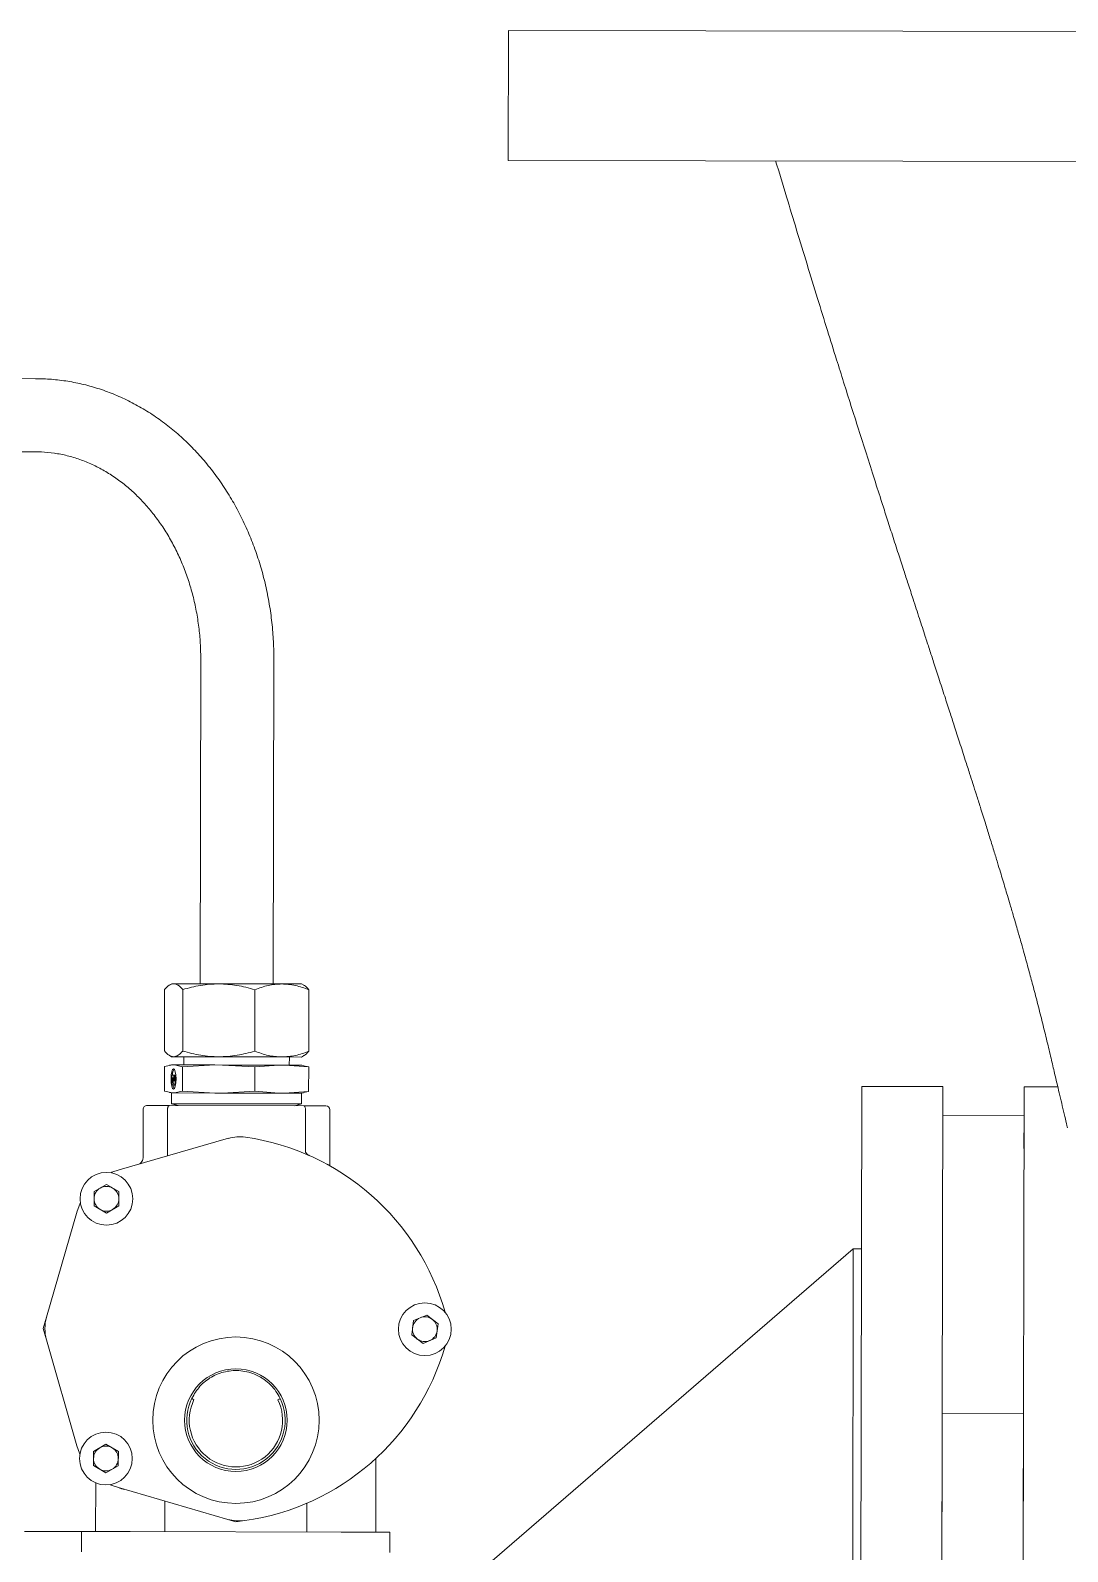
# Model space of a CAD drawing. Extents: x 766778 to 845620, y 133762 to 209800.
# Drawn here: x 788505.7 to 788761.2, y 190844.3 to 191219.1 of the extents above; entities that cross this region are included whole.
import ezdxf

# ---------------------------------------------------------------- set-up
doc = ezdxf.new("R2010")
doc.units = 0
doc.header["$MEASUREMENT"] = 0
doc.layers.get('0').update_dxf_attribs({"color": 1, "linetype": 'CONTINUOUS'})

# ---------------------------------------------------------------- blocks, each defined once
blk = doc.blocks.new('fifui')
at = {"color": 252, "linetype": 'Continuous', "lineweight": 5}
for p, q in [((405340.59, -7790.14), (405340.59, -7822.14)), ((405340.59, -7790.14), (405553.09, -7790.14)), ((405340.59, -7822.14), (405553.09, -7822.14)), ((405224.26, -7876.14), (405138.93, -7876.14)), ((405138.93, -7894.14), (405224.26, -7894.14)), ((405265.09, -7945.13), (405265.09, -8025.14)), ((405283.09, -8025.14), (405283.09, -7945.13)), ((405256.33, -8041.71), (405256.33, -8026.57)), ((405258.09, -8025.14), (405257.6, -8025.42)), ((405258.09, -8025.14), (405258.57, -8025.14)), ((405258.57, -8025.14), (405269.69, -8025.14)), ((405260.81, -8041.71), (405260.81, -8026.57)), ((405269.69, -8025.14), (405285.21, -8025.14)), ((405278.57, -8026.57), (405278.57, -8041.71)), ((405285.21, -8025.14), (405290.09, -8025.14)), ((405290.59, -8025.42), (405290.09, -8025.14)), ((405291.86, -8041.71), (405291.86, -8026.57)), ((405256.33, -8045.57), (405258.33, -8045.14)), ((405256.33, -8045.57), (405256.33, -8051.61)), ((405257.6, -8042.85), (405258.09, -8043.14)), ((405258.06, -8045.14), (405257.6, -8045.22)), ((405258.06, -8045.14), (405258.33, -8045.14)), ((405258.09, -8043.14), (405258.57, -8043.14)), ((405258.33, -8045.14), (405258.82, -8045.14)), ((405258.57, -8043.14), (405269.69, -8043.14)), ((405258.82, -8045.14), (405260.81, -8045.57)), ((405258.82, -8045.14), (405268.72, -8045.14)), ((405260.81, -8045.57), (405268.72, -8045.14)), ((405260.81, -8051.61), (405260.81, -8045.57)), ((405261.09, -8043.14), (405261.09, -8045.14)), ((405268.72, -8045.14), (405270.66, -8045.14)), ((405269.69, -8043.14), (405285.21, -8043.14)), ((405270.66, -8045.14), (405278.57, -8045.57)), ((405284.48, -8045.14), (405270.66, -8045.14)), ((405278.57, -8045.57), (405284.48, -8045.14)), ((405278.57, -8045.57), (405278.57, -8051.61)), ((405284.48, -8045.14), (405285.94, -8045.14)), ((405285.21, -8043.14), (405290.09, -8043.14)), ((405285.94, -8045.14), (405291.86, -8045.57)), ((405285.94, -8045.14), (405290.13, -8045.14)), ((405287.09, -8045.14), (405287.09, -8043.14)), ((405290.09, -8043.14), (405290.59, -8042.85)), ((405290.59, -8045.22), (405290.13, -8045.14)), ((405291.86, -8045.57), (405290.58, -8045.29)), ((405291.86, -8045.57), (405291.86, -8051.61)), ((405258.01, -8047.62), (405257.96, -8048.59)), ((405257.96, -8048.59), (405258.01, -8049.55)), ((405258.14, -8046.81), (405258.01, -8047.62)), ((405258.01, -8049.55), (405258.14, -8050.37)), ((405258.13, -8048.35), (405258.13, -8047.63)), ((405258.13, -8047.63), (405258.66, -8047.63)), ((405258.48, -8048.35), (405258.13, -8048.35)), ((405258.34, -8046.26), (405258.14, -8046.81)), ((405258.57, -8046.07), (405258.34, -8046.26)), ((405258.48, -8049.07), (405258.48, -8048.35)), ((405258.5, -8049.48), (405258.48, -8049.07)), ((405258.56, -8049.83), (405258.5, -8049.48)), ((405258.8, -8046.26), (405258.57, -8046.07)), ((405258.66, -8047.63), (405258.66, -8049.07)), ((405258.66, -8047.63), (405258.83, -8047.63)), ((405258.66, -8049.07), (405258.83, -8049.07)), ((405259, -8046.81), (405258.8, -8046.26)), ((405258.83, -8049.07), (405258.83, -8047.63)), ((405258.83, -8047.63), (405259.01, -8047.63)), ((405258.99, -8049.48), (405258.93, -8049.83)), ((405259.01, -8049.07), (405258.99, -8049.48)), ((405259.13, -8047.62), (405259, -8046.81)), ((405259, -8050.37), (405259.13, -8049.55)), ((405259.01, -8047.63), (405259.01, -8049.07)), ((405259.14, -8047.63), (405259.01, -8047.63)), ((405259.18, -8048.59), (405259.13, -8047.62)), ((405259.13, -8049.55), (405259.18, -8048.59)), ((405258.33, -8052.04), (405256.33, -8051.61)), ((405257.6, -8051.96), (405258.06, -8052.04)), ((405258.33, -8052.04), (405258.06, -8052.04)), ((405258.09, -8052.04), (405258.09, -8054.71)), ((405258.14, -8050.37), (405258.34, -8050.92)), ((405258.57, -8052.04), (405258.33, -8052.04)), ((405258.34, -8050.92), (405258.57, -8051.11)), ((405258.65, -8050.07), (405258.56, -8049.83)), ((405258.57, -8051.11), (405258.8, -8050.92)), ((405258.82, -8052.04), (405258.57, -8052.04)), ((405258.75, -8050.15), (405258.65, -8050.07)), ((405258.85, -8050.07), (405258.75, -8050.15)), ((405258.75, -8050.15), (405259.04, -8050.15)), ((405258.8, -8050.92), (405259, -8050.37)), ((405260.81, -8051.61), (405258.82, -8052.04)), ((405268.72, -8052.04), (405258.82, -8052.04)), ((405258.93, -8049.83), (405258.85, -8050.07)), ((405259.04, -8050.15), (405259.05, -8050.15)), ((405268.72, -8052.04), (405260.81, -8051.61)), ((405269.69, -8052.04), (405268.72, -8052.04)), ((405270.66, -8052.04), (405269.69, -8052.04)), ((405278.57, -8051.61), (405270.66, -8052.04)), ((405284.48, -8052.04), (405270.66, -8052.04)), ((405284.48, -8052.04), (405278.57, -8051.61)), ((405285.21, -8052.04), (405284.48, -8052.04)), ((405285.94, -8052.04), (405285.21, -8052.04)), ((405291.86, -8051.61), (405285.94, -8052.04)), ((405290.13, -8052.04), (405285.94, -8052.04)), ((405290.09, -8054.71), (405290.09, -8052.04)), ((405290.13, -8052.04), (405290.59, -8051.96)), ((405290.58, -8051.88), (405291.86, -8051.61)), ((405448.09, -8050.14), (405428.09, -8050.14)), ((405428.09, -8290.77), (405428.09, -8050.14)), ((405448.09, -8290.77), (405448.09, -8050.14)), ((405476.39, -8050.14), (405468.09, -8050.14)), ((405468.09, -8050.14), (405468.09, -8690.14)), ((405251.09, -8056.14), (405251.09, -8067.95)), ((405257.55, -8055.14), (405252.09, -8055.14)), ((405257.1, -8056.14), (405257.1, -8067.54)), ((405290.64, -8055.14), (405257.55, -8055.14)), ((405258.09, -8054.71), (405259.69, -8055.14)), ((405277.97, -8054.71), (405258.09, -8054.71)), ((405290.09, -8054.71), (405277.97, -8054.71)), ((405288.49, -8055.14), (405290.09, -8054.71)), ((405296.09, -8055.14), (405290.64, -8055.14)), ((405291.09, -8066.22), (405291.09, -8056.14)), ((405297.09, -8069.92), (405297.09, -8056.14)), ((405468.09, -8057.21), (405448.09, -8057.21)), ((405448.09, -8057.44), (405448.09, -8065.35)), ((405468.09, -8057.44), (405468.09, -8065.35)), ((405272.13, -8063.2), (405245.19, -8070.98)), ((405243.41, -8071.61), (405243.16, -8071.73)), ((405245.19, -8070.98), (405243.41, -8071.61)), ((405239.05, -8076.38), (405242.09, -8074.62)), ((405242.09, -8074.62), (405245.14, -8076.38)), ((405235.57, -8079.45), (405234.93, -8081.23)), ((405235.68, -8079.2), (405235.57, -8079.45)), ((405239.05, -8076.38), (405239.05, -8079.9)), ((405245.14, -8079.9), (405245.14, -8076.38)), ((405234.93, -8081.23), (405227.39, -8107.37)), ((405242.09, -8081.66), (405239.05, -8079.9)), ((405242.09, -8081.66), (405245.14, -8079.9)), ((405426.09, -8090.14), (405276.09, -8220.14)), ((405428.09, -8090.14), (405426.09, -8090.14)), ((405426.09, -8594), (405426.09, -8090.14)), ((405227.39, -8107.37), (405226.59, -8110.14)), ((405317.79, -8108.01), (405317.35, -8111.5)), ((405317.79, -8108.01), (405321.04, -8106.65)), ((405321.04, -8106.65), (405323.84, -8108.78)), ((405323.39, -8112.27), (405323.84, -8108.78)), ((405226.59, -8110.14), (405227.39, -8112.91)), ((405227.39, -8112.91), (405234.93, -8139.04)), ((405320.15, -8113.63), (405317.35, -8111.5)), ((405320.15, -8113.63), (405323.39, -8112.27)), ((405468.09, -8130.71), (405448.09, -8130.71)), ((405448.09, -8133.31), (405448.09, -8154.93)), ((405468.09, -8133.31), (405468.09, -8154.93)), ((405234.93, -8139.04), (405235.57, -8140.82)), ((405239.05, -8140.38), (405242.09, -8138.62)), ((405242.09, -8138.62), (405245.14, -8140.38)), ((405235.57, -8140.82), (405235.68, -8141.08)), ((405239.05, -8140.38), (405239.05, -8143.9)), ((405245.14, -8143.9), (405245.14, -8140.38)), ((405308.59, -8160.14), (405308.59, -8142)), ((405242.09, -8145.66), (405239.05, -8143.9)), ((405242.09, -8145.66), (405245.14, -8143.9)), ((405239.59, -8148.14), (405239.59, -8160.14)), ((405243.16, -8148.55), (405243.41, -8148.66)), ((405243.41, -8148.66), (405245.19, -8149.3)), ((405245.19, -8149.3), (405272.13, -8157.07)), ((405256.59, -8160.14), (405256.59, -8152.59)), ((405291.59, -8153.06), (405291.59, -8160.14)), ((405272.13, -8157.07), (405274.09, -8157.64)), ((405274.09, -8157.64), (405276.32, -8157.36)), ((405222.06, -8160.14), (405236.09, -8160.14)), ((405236.09, -8165.14), (405236.09, -8160.14)), ((405236.09, -8160.14), (405248.09, -8160.14)), ((405248.09, -8160.14), (405300.09, -8160.14)), ((405300.09, -8160.14), (405312.09, -8160.14)), ((405312.09, -8160.14), (405312.09, -8165.14))]:
    blk.add_line(p, q, dxfattribs=at)
for centre, radius in [((405242.09, -8078.14), 6.5), ((405320.59, -8110.14), 6.5), ((405274.09, -8132.64), 20.5), ((405274.09, -8132.64), 12.64), ((405242.09, -8142.14), 6.5)]:
    blk.add_circle(centre, radius, dxfattribs=at)
for centre, radius, start, end in [((405262.89, -8048.93), 4.68, 172.807, 206.7073), ((405261.48, -8047.72), 3.18, 150.2157, 178.3281), ((405252.09, -8056.14), 1, 90, 180), ((405296.09, -8056.14), 1, 0, 90), ((405274.9, -8072.81), 10, 81.8816, 106.0919), ((405267.84, -8122.31), 60, 15.819, 81.8816), ((405242.09, -8078.14), 3.05, 120, 180), ((405242.09, -8078.14), 3.05, 60, 120), ((405242.09, -8078.14), 3.05, 0, 60), ((405242.09, -8078.14), 3.05, 180, 240), ((405242.09, -8078.14), 3.05, 300, 0), ((405242.09, -8078.14), 3.05, 240, 300), ((405237, -8110.14), 10, 163.9081, 196.0919), ((405320.59, -8110.14), 3.05, 112.7109, 172.7109), ((405320.59, -8110.14), 3.05, 52.7109, 112.7109), ((405320.59, -8110.14), 3.05, 352.7109, 52.7109), ((405320.59, -8110.14), 3.05, 172.7109, 232.7109), ((405320.59, -8110.14), 3.05, 232.7109, 292.7109), ((405320.59, -8110.14), 3.05, 292.7109, 352.7109), ((405267.84, -8097.96), 60, 278.1184, 344.181), ((405274.09, -8132.64), 12.13, 153.6966, 26.3034), ((405274.09, -8132.64), 11.5, 153.9836, 26.0164), ((405274.09, -8110.14), 20.29, 237.5832, 239.3724), ((405274.09, -8110.14), 20.29, 300.6276, 302.4168), ((405242.09, -8142.14), 3.05, 120, 180), ((405242.09, -8142.14), 3.05, 60, 120), ((405242.09, -8142.14), 3.05, 0, 60), ((405242.09, -8142.14), 3.05, 180, 240), ((405242.09, -8142.14), 3.05, 300, 0), ((405242.09, -8142.14), 3.05, 240, 300), ((405247.05, -8145.68), 4.06, 242.7617, 265.0544), ((405274.9, -8147.46), 10, 253.9081, 278.1184)]:
    blk.add_arc(centre, radius, start, end, dxfattribs=at)
for points, knots in [([(405406.48, -7822.14), (405407.38, -7825.09), (405409.11, -7830.79), (405411.7, -7839.27), (405414.27, -7847.61), (405416.81, -7855.83), (405419.26, -7863.68), (405421.41, -7870.55), (405423.36, -7876.71), (405425.16, -7882.42), (405427.04, -7888.3), (405428.98, -7894.37), (405430.91, -7900.4), (405432.61, -7905.66), (405434.08, -7910.2), (405435.44, -7914.42), (405436.84, -7918.73), (405438.15, -7922.73), (405439.37, -7926.46), (405440.66, -7930.41), (405442.07, -7934.72), (405443.41, -7938.82), (405444.58, -7942.39), (405445.71, -7945.83), (405446.97, -7949.7), (405448.31, -7953.79), (405449.58, -7957.69), (405450.81, -7961.47), (405452.1, -7965.42), (405453.36, -7969.34), (405454.45, -7972.72), (405455.37, -7975.57), (405456.25, -7978.34), (405457.29, -7981.59), (405458.37, -7985.01), (405459.48, -7988.56), (405460.49, -7991.79), (405461.39, -7994.73), (405462.14, -7997.17), (405462.77, -7999.26), (405463.35, -8001.18), (405463.95, -8003.18), (405464.65, -8005.53), (405465.51, -8008.42), (405466.43, -8011.6), (405467.3, -8014.63), (405468.02, -8017.18), (405468.63, -8019.37), (405469.34, -8021.95), (405470.24, -8025.27), (405471.35, -8029.45), (405472.49, -8033.92), (405473.59, -8038.36), (405474.6, -8042.55), (405475.5, -8046.38), (405476.24, -8049.51), (405476.92, -8052.33), (405477.53, -8054.89), (405478.12, -8057.36), (405478.55, -8059.16), (405478.77, -8060.08), (405478.82, -8060.27)], [0, 0, 0, 0, 0.034905, 0.067229, 0.100334, 0.133911, 0.165301, 0.194138, 0.216335, 0.239294, 0.263025, 0.287542, 0.312682, 0.335727, 0.351554, 0.368744, 0.387529, 0.40434, 0.417909, 0.433313, 0.452713, 0.470899, 0.483807, 0.496859, 0.513241, 0.531552, 0.547595, 0.561534, 0.578132, 0.596244, 0.610017, 0.620214, 0.631467, 0.644208, 0.660457, 0.673714, 0.68815, 0.700479, 0.710261, 0.718421, 0.726324, 0.733999, 0.743271, 0.75534, 0.769766, 0.78262, 0.792994, 0.801447, 0.809693, 0.824845, 0.842179, 0.86158, 0.881613, 0.901701, 0.920652, 0.939405, 0.953156, 0.967997, 0.98333, 0.996439, 1, 1, 1, 1]), ([(405283.09, -7945.13), (405283.09, -7944.27), (405283.06, -7941.85), (405282.81, -7937.87), (405282.26, -7933.21), (405281.44, -7928.61), (405280.35, -7924.09), (405279, -7919.66), (405277.4, -7915.34), (405275.55, -7911.16), (405273.46, -7907.14), (405271.13, -7903.29), (405268.59, -7899.64), (405265.84, -7896.19), (405262.9, -7892.98), (405259.77, -7890.01), (405256.47, -7887.3), (405253.03, -7884.86), (405249.46, -7882.7), (405245.77, -7880.84), (405241.98, -7879.27), (405238.11, -7878.01), (405234.19, -7877.07), (405230.22, -7876.44), (405226.9, -7876.17), (405224.91, -7876.14), (405224.26, -7876.14)], [0, 0, 0, 0, 0.0240066, 0.0677777, 0.111562, 0.1553526, 0.1991464, 0.2429406, 0.2867316, 0.3305133, 0.3742786, 0.4180173, 0.4617189, 0.5053705, 0.5489578, 0.5924657, 0.6358797, 0.6791872, 0.7223775, 0.7654435, 0.8083836, 0.8512017, 0.893908, 0.936518, 0.9790527, 1, 1, 1, 1]), ([(405224.26, -7894.14), (405224.75, -7894.15), (405226.32, -7894.17), (405228.94, -7894.43), (405232.11, -7895.04), (405235.23, -7895.97), (405238.28, -7897.21), (405241.24, -7898.73), (405244.09, -7900.54), (405246.82, -7902.62), (405249.41, -7904.95), (405251.84, -7907.53), (405254.11, -7910.34), (405256.2, -7913.35), (405258.09, -7916.56), (405259.78, -7919.94), (405261.25, -7923.48), (405262.5, -7927.15), (405263.51, -7930.93), (405264.28, -7934.8), (405264.81, -7938.74), (405265.06, -7942.19), (405265.08, -7944.33), (405265.09, -7945.13)], [0, 0, 0, 0, 0.024016, 0.075629, 0.127186, 0.178554, 0.229644, 0.280408, 0.330833, 0.380939, 0.43076, 0.480339, 0.529722, 0.578949, 0.628058, 0.677078, 0.726034, 0.774944, 0.823822, 0.872676, 0.921512, 0.970335, 1, 1, 1, 1]), ([(405256.33, -8026.57), (405256.7, -8026.17), (405257.43, -8025.36), (405258.19, -8025.21), (405258.57, -8025.14)], [0, 0, 0, 0, 0.495458, 1, 1, 1, 1]), ([(405258.57, -8025.14), (405258.95, -8025.21), (405259.7, -8025.36), (405260.44, -8026.16), (405260.81, -8026.57)], [0, 0, 0, 0, 0.49451, 1, 1, 1, 1]), ([(405260.81, -8026.57), (405262.25, -8026.17), (405265.16, -8025.36), (405268.17, -8025.21), (405269.69, -8025.14)], [0, 0, 0, 0, 0.495458, 1, 1, 1, 1]), ([(405269.69, -8025.14), (405271.18, -8025.21), (405274.19, -8025.36), (405277.1, -8026.16), (405278.57, -8026.57)], [0, 0, 0, 0, 0.49451, 1, 1, 1, 1]), ([(405278.57, -8026.57), (405279.65, -8026.17), (405281.83, -8025.36), (405284.08, -8025.21), (405285.21, -8025.14)], [0, 0, 0, 0, 0.495458, 1, 1, 1, 1]), ([(405285.21, -8025.14), (405286.33, -8025.21), (405288.58, -8025.36), (405290.75, -8026.16), (405291.86, -8026.57)], [0, 0, 0, 0, 0.494511, 1, 1, 1, 1]), ([(405291.86, -8026.57), (405291.49, -8026.13), (405291.07, -8025.62), (405290.64, -8025.49), (405290.58, -8025.47)], [0, 0, 0, 0, 0.862122, 1, 1, 1, 1]), ([(405258.57, -8043.14), (405258.2, -8043.07), (405257.44, -8042.92), (405256.7, -8042.12), (405256.33, -8041.71)], [0, 0, 0, 0, 0.494511, 1, 1, 1, 1]), ([(405260.81, -8041.71), (405260.45, -8042.11), (405259.71, -8042.91), (405258.95, -8043.06), (405258.57, -8043.14)], [0, 0, 0, 0, 0.495458, 1, 1, 1, 1]), ([(405269.69, -8043.14), (405268.2, -8043.07), (405265.19, -8042.92), (405262.28, -8042.12), (405260.81, -8041.71)], [0, 0, 0, 0, 0.494511, 1, 1, 1, 1]), ([(405278.57, -8041.71), (405277.13, -8042.11), (405274.22, -8042.91), (405271.21, -8043.06), (405269.69, -8043.14)], [0, 0, 0, 0, 0.495458, 1, 1, 1, 1]), ([(405285.21, -8043.14), (405284.1, -8043.07), (405281.85, -8042.92), (405279.67, -8042.12), (405278.57, -8041.71)], [0, 0, 0, 0, 0.4945111, 1, 1, 1, 1]), ([(405291.86, -8041.71), (405290.78, -8042.11), (405288.6, -8042.91), (405286.35, -8043.06), (405285.21, -8043.14)], [0, 0, 0, 0, 0.495459, 1, 1, 1, 1]), ([(405290.58, -8042.81), (405290.63, -8042.8), (405291.07, -8042.67), (405291.49, -8042.16), (405291.86, -8041.71)], [0, 0, 0, 0, 0.1205, 1, 1, 1, 1]), ([(405257.1, -8056.14), (405257.11, -8056.03), (405257.11, -8055.82), (405257.18, -8055.54), (405257.28, -8055.31), (405257.41, -8055.17), (405257.5, -8055.14), (405257.55, -8055.14), (405257.55, -8055.14)], [0, 0, 0, 0, 0.191814, 0.383395, 0.581631, 0.795965, 0.995552, 1, 1, 1, 1]), ([(405290.64, -8055.14), (405290.64, -8055.14), (405290.69, -8055.14), (405290.78, -8055.17), (405290.91, -8055.31), (405291.01, -8055.54), (405291.07, -8055.82), (405291.08, -8056.03), (405291.09, -8056.14)], [0, 0, 0, 0, 0.004448, 0.204035, 0.418369, 0.616605, 0.808186, 1, 1, 1, 1]), ([(405251.1, -8067.95), (405251.1, -8067.95), (405251.14, -8068.19), (405250.99, -8068.65), (405250.71, -8069.17), (405250.44, -8069.4), (405250.33, -8069.49)], [0, 0, 0, 0, 0.001754, 0.408022, 0.760386, 1, 1, 1, 1]), ([(405291.09, -8066.22), (405291.1, -8066.34), (405291.13, -8066.59), (405291.38, -8066.97), (405291.7, -8067.24), (405291.94, -8067.36), (405292.01, -8067.4)], [0, 0, 0, 0, 0.214432, 0.481914, 0.840604, 1, 1, 1, 1]), ([(405296.71, -8069.71), (405296.7, -8069.7), (405296.61, -8069.67), (405296.52, -8069.57), (405296.47, -8069.49), (405296.47, -8069.49), (405296.47, -8069.49)], [0, 0, 0, 0, 0.0485399, 0.4772143, 0.8106552, 1, 1, 1, 1]), ([(405284.97, -8127.26), (405284.65, -8126.67), (405284.01, -8125.48), (405282.66, -8123.89), (405281.03, -8122.53), (405279.21, -8121.48), (405277.25, -8120.77), (405274.68, -8120.3), (405271.45, -8120.5), (405267.95, -8121.88), (405265.02, -8124.18), (405263.82, -8126.23), (405263.22, -8127.26)], [0, 0, 0, 0, 0.07851, 0.156985, 0.235812, 0.314597, 0.387299, 0.459983, 0.594429, 0.72627, 0.862677, 1, 1, 1, 1])]:
    blk.add_open_spline(points, degree=3, knots=knots, dxfattribs=at)
blk = doc.blocks.new('A$C7EB86452')
at = {"rotation": 352.0000000000881}
blk.add_blockref('fifui', (-398601.24, 63941.46), dxfattribs=at)
blk = doc.blocks.new('ENGINE')
at = {"color": 4, "linetype": 'Continuous', "ltscale": 12, "rotation": 7.698618751251217}
blk.add_blockref('A$C7EB86452', (945855.32, 205857.51), dxfattribs=at)

msp = doc.modelspace()

# ---------------------------------------------------------------- block references
at = {"color": 7, "linetype": 'Continuous', "rotation": 0.1984573570547499}
msp.add_blockref('ENGINE', (-158232.80366, -17964.77499), dxfattribs=at)

doc.saveas('drawing.dxf')
